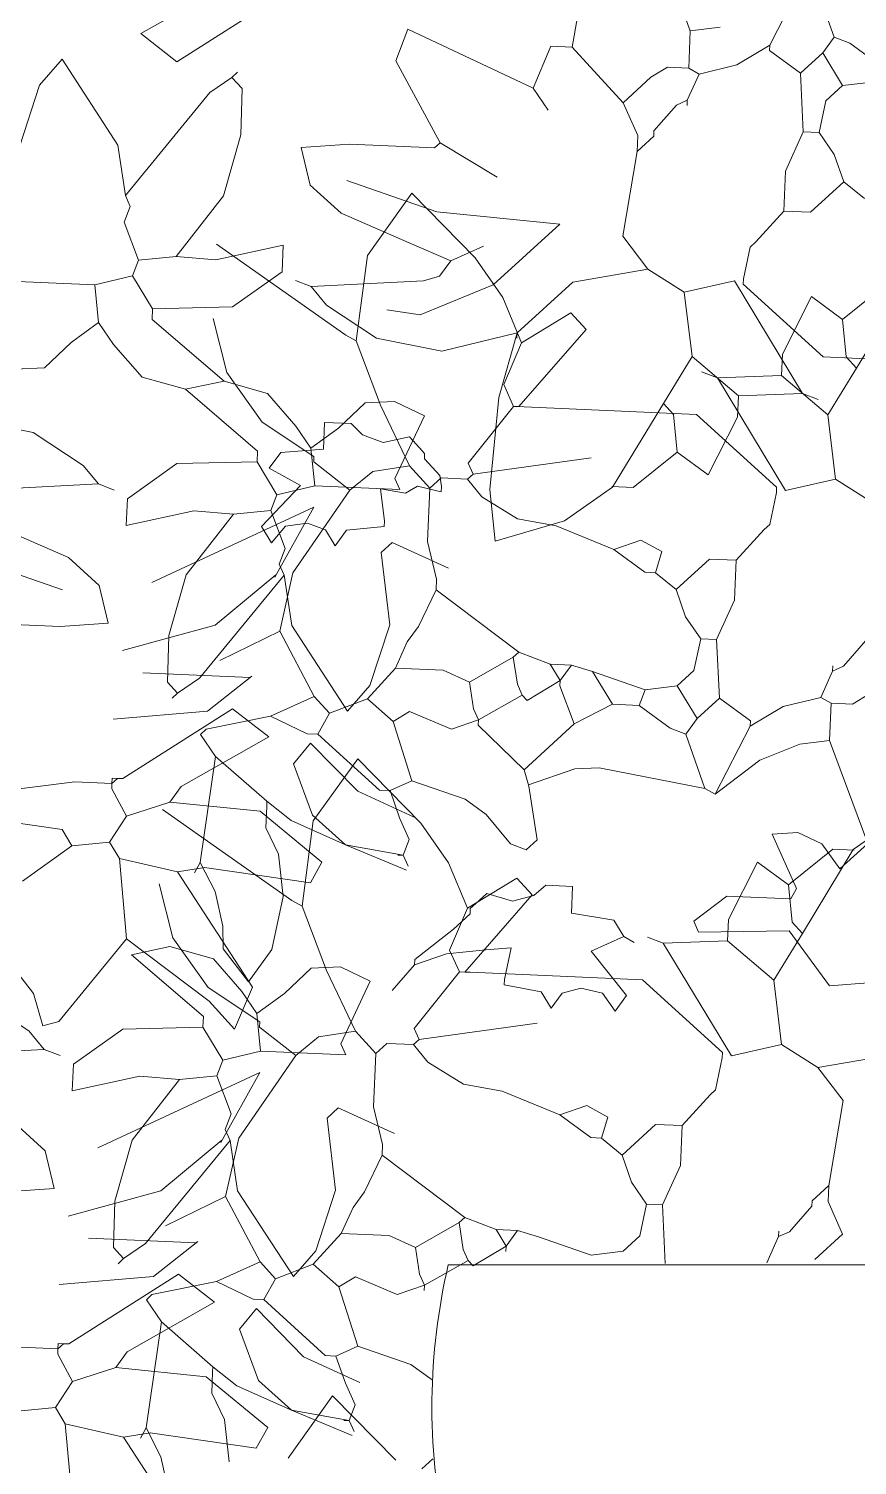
# Model space of a CAD drawing. Header units: centimetres. Extents: x 5667 to 17750, y 274 to 6203.
# Drawn here: x 10776.7 to 10826.3, y 5713.8 to 5799.7 of the extents above; entities that cross this region are included whole.
import ezdxf

# ---------------------------------------------------------------- set-up
doc = ezdxf.new("R2010")
doc.units = ezdxf.units.CM
doc.header["$MEASUREMENT"] = 0
doc.layers.add('A-FURN', color=8, linetype='Continuous', lineweight=9)
doc.layers.add('G-HEDGE', color=104, linetype='Continuous', lineweight=9)

msp = doc.modelspace()

# ---------------------------------------------------------------- linework, layer by layer
at = {"layer": 'A-FURN'}
msp.add_lwpolyline([(10801.856, 5725.735), (10846.866, 5725.735, -0.092959), (10846.866, 5709.396, -0.002126), (10801.664, 5709.588, -0.109257), (10801.856, 5725.735, -0.276267)], format="xyb", dxfattribs=at)
at = {"layer": 'G-HEDGE'}
for p, q in [((10816.343, 5799.533), (10814.058, 5805.698)), ((10821.095, 5798.688), (10823.187, 5802.747)), ((10783.457, 5799.371), (10788.694, 5802.335)), ((10785.618, 5797.681), (10792.184, 5801.863)), ((10824.946, 5799.158), (10823.809, 5802.4)), ((10809.599, 5800.383), (10809.278, 5798.565)), ((10785.618, 5797.681), (10783.457, 5799.371)), ((10799.429, 5799.632), (10798.708, 5797.748)), ((10806.937, 5796.113), (10799.429, 5799.632)), ((10816.246, 5797.304), (10816.343, 5799.533)), ((10818.132, 5799.766), (10816.343, 5799.533)), ((10824.266, 5798.23), (10824.946, 5799.158)), ((10825.888, 5798.798), (10824.946, 5799.158)), ((10806.937, 5796.113), (10808.004, 5798.621)), ((10808.004, 5798.621), (10809.278, 5798.565)), ((10812.325, 5795.239), (10809.278, 5798.565)), ((10819.127, 5797.497), (10821.095, 5798.688)), ((10821.081, 5798.369), (10821.095, 5798.688)), ((10822.937, 5797.012), (10821.081, 5798.369)), ((10827.744, 5797.44), (10825.888, 5798.798)), ((10778.739, 5797.836), (10777.395, 5796.299)), ((10782.078, 5792.712), (10778.74, 5797.837)), ((10801.367, 5792.844), (10798.708, 5797.748)), ((10816.869, 5796.957), (10819.127, 5797.497)), ((10822.937, 5797.012), (10824.266, 5798.23)), ((10825.457, 5796.263), (10824.266, 5798.23)), ((10787.591, 5795.855), (10788.907, 5796.755)), ((10788.907, 5796.755), (10789.239, 5797.059)), ((10789.517, 5796.09), (10788.907, 5796.755)), ((10812.325, 5795.239), (10813.987, 5796.763)), ((10813.987, 5796.763), (10814.971, 5797.359)), ((10814.971, 5797.359), (10816.246, 5797.304)), ((10816.163, 5795.392), (10816.869, 5796.957)), ((10816.869, 5796.957), (10816.246, 5797.304)), ((10823.102, 5793.493), (10822.937, 5797.012)), ((10777.395, 5796.299), (10776.212, 5792.661)), ((10782.534, 5789.691), (10787.591, 5795.855)), ((10789.433, 5793.313), (10789.517, 5796.09)), ((10806.937, 5796.113), (10807.837, 5794.797)), ((10824.46, 5795.349), (10825.457, 5796.263)), ((10825.457, 5796.263), (10827.383, 5796.498)), ((10813.198, 5793.286), (10812.325, 5795.239)), ((10814.168, 5793.564), (10815.511, 5795.1)), ((10815.511, 5795.1), (10816.163, 5795.392)), ((10816.149, 5795.073), (10816.163, 5795.392)), ((10824.058, 5793.451), (10824.46, 5795.349)), ((10788.395, 5789.673), (10789.433, 5793.313)), ((10813.156, 5792.33), (10813.198, 5793.286)), ((10813.156, 5792.33), (10814.154, 5793.244)), ((10814.154, 5793.244), (10814.168, 5793.564)), ((10822.037, 5791.149), (10823.102, 5793.493)), ((10824.058, 5793.451), (10823.102, 5793.493)), ((10824.958, 5792.136), (10824.058, 5793.451)), ((10782.534, 5789.691), (10782.078, 5792.712)), ((10795.938, 5792.762), (10793.056, 5792.569)), ((10793.056, 5792.569), (10793.596, 5790.31)), ((10801.035, 5792.54), (10795.938, 5792.762)), ((10801.367, 5792.844), (10801.035, 5792.54)), ((10801.367, 5792.844), (10804.789, 5790.78)), ((10813.156, 5792.33), (10812.297, 5787.261)), ((10825.526, 5790.514), (10824.958, 5792.136)), ((10795.789, 5790.58), (10801.162, 5788.713)), ((10821.938, 5788.756), (10822.037, 5791.149)), ((10795.438, 5788.634), (10793.596, 5790.31)), ((10797.016, 5786.099), (10799.67, 5789.822)), ((10799.67, 5789.822), (10803.46, 5785.972)), ((10823.531, 5788.686), (10825.526, 5790.514)), ((10826.759, 5789.503), (10825.526, 5790.514)), ((10782.465, 5788.097), (10782.825, 5789.039)), ((10782.825, 5789.039), (10782.534, 5789.691)), ((10785.568, 5786.047), (10788.395, 5789.673)), ((10783.323, 5785.826), (10782.465, 5788.097)), ((10799.511, 5786.86), (10795.438, 5788.634)), ((10801.162, 5788.713), (10808.533, 5787.984)), ((10820.261, 5786.913), (10821.938, 5788.756)), ((10821.938, 5788.756), (10823.531, 5788.686)), ((10808.533, 5787.984), (10804.543, 5784.348)), ((10813.807, 5785.28), (10812.297, 5787.261)), ((10787.935, 5785.854), (10791.981, 5786.725)), ((10787.987, 5786.79), (10795.729, 5781.346)), ((10791.912, 5785.132), (10791.981, 5786.725)), ((10802.017, 5785.794), (10799.511, 5786.86)), ((10802.017, 5785.794), (10803.971, 5786.666)), ((10819.528, 5784.711), (10819.929, 5786.609)), ((10819.929, 5786.609), (10820.261, 5786.913)), ((10782.962, 5784.884), (10783.323, 5785.826)), ((10783.323, 5785.826), (10785.567, 5786.047)), ((10785.567, 5786.047), (10787.935, 5785.854)), ((10796.353, 5781), (10797.016, 5786.099)), ((10801.339, 5784.865), (10802.017, 5785.794)), ((10803.46, 5785.972), (10805.115, 5783.596)), ((10780.705, 5784.343), (10775.607, 5784.566)), ((10780.705, 5784.343), (10782.962, 5784.884)), ((10784.154, 5782.917), (10782.962, 5784.884)), ((10788.947, 5783.026), (10791.912, 5785.132)), ((10793.651, 5784.243), (10792.709, 5784.603)), ((10793.651, 5784.243), (10800.369, 5784.589)), ((10800.369, 5784.589), (10801.339, 5784.865)), ((10809.304, 5784.518), (10813.807, 5785.28)), ((10813.807, 5785.28), (10815.981, 5783.908)), ((10815.981, 5783.908), (10818.98, 5784.587)), ((10823.059, 5777.854), (10818.98, 5784.587)), ((10819.528, 5784.711), (10819.514, 5784.392)), ((10780.926, 5782.1), (10780.705, 5784.343)), ((10794.57, 5783.133), (10793.651, 5784.243)), ((10804.543, 5784.348), (10800.18, 5782.565)), ((10805.979, 5781.471), (10809.304, 5784.518)), ((10816.452, 5780.057), (10815.981, 5783.908)), ((10819.514, 5784.392), (10824.303, 5780.034)), ((10825.457, 5782.284), (10828.103, 5784.404)), ((10826.288, 5779.375), (10829.336, 5784.383)), ((10784.126, 5782.279), (10784.154, 5782.917)), ((10784.154, 5782.917), (10788.947, 5783.026)), ((10797.562, 5781.16), (10794.57, 5783.133)), ((10800.18, 5782.565), (10798.179, 5782.857)), ((10805.115, 5783.596), (10806.243, 5780.888)), ((10823.601, 5783.643), (10821.855, 5780.207)), ((10825.457, 5782.284), (10823.601, 5783.643)), ((10779.278, 5780.895), (10780.926, 5782.1)), ((10780.926, 5782.1), (10781.826, 5780.784)), ((10788.433, 5778.581), (10784.126, 5782.279)), ((10787.792, 5782.331), (10788.609, 5779.103)), ((10806.243, 5780.888), (10809.194, 5782.675)), ((10809.194, 5782.675), (10810.108, 5781.677)), ((10825.457, 5782.284), (10825.678, 5780.041)), ((10795.729, 5781.346), (10796.353, 5781)), ((10801.463, 5780.391), (10797.562, 5781.16)), ((10801.463, 5780.391), (10805.979, 5781.471)), ((10804.883, 5777.616), (10805.979, 5781.471)), ((10805.979, 5781.471), (10805.965, 5781.152)), ((10810.108, 5781.677), (10806.077, 5777.065)), ((10777.686, 5779.39), (10779.278, 5780.895)), ((10781.826, 5780.784), (10783.525, 5778.829)), ((10797.799, 5777.158), (10796.353, 5781)), ((10806.243, 5780.888), (10805.176, 5778.38)), ((10814.733, 5777.259), (10816.452, 5780.057)), ((10819.222, 5777.701), (10816.452, 5780.057)), ((10821.855, 5780.207), (10821.799, 5778.933)), ((10824.303, 5780.034), (10834.626, 5779.584)), ((10825.678, 5780.041), (10826.288, 5779.375)), ((10775.923, 5779.313), (10777.686, 5779.39)), ((10783.525, 5778.829), (10786.131, 5778.101)), ((10788.433, 5778.581), (10786.131, 5778.101)), ((10786.131, 5778.101), (10788.433, 5778.581)), ((10791.04, 5777.853), (10788.433, 5778.581)), ((10788.609, 5779.103), (10790.714, 5776.138)), ((10817.962, 5778.781), (10817.02, 5779.142)), ((10821.799, 5778.933), (10817.962, 5778.781)), ((10817.962, 5778.781), (10822.041, 5772.047)), ((10821.799, 5778.933), (10824.569, 5776.577)), ((10826.288, 5779.375), (10824.569, 5776.577)), ((10786.131, 5778.101), (10790.439, 5774.402)), ((10792.739, 5775.897), (10791.04, 5777.853)), ((10805.176, 5778.38), (10805.758, 5777.079)), ((10819.166, 5776.427), (10819.222, 5777.701)), ((10819.222, 5777.701), (10823.059, 5777.854)), ((10823.059, 5777.854), (10824.001, 5777.493)), ((10796.879, 5777.291), (10795.287, 5775.786)), ((10798.641, 5777.368), (10796.879, 5777.291)), ((10799.537, 5773.519), (10797.799, 5777.158)), ((10800.427, 5776.52), (10798.641, 5777.368)), ((10805.758, 5777.079), (10803.056, 5773.685)), ((10804.35, 5772.111), (10804.883, 5777.616)), ((10805.758, 5777.079), (10806.077, 5777.065)), ((10806.077, 5777.065), (10806.395, 5777.051)), ((10816.718, 5776.601), (10806.395, 5777.051)), ((10814.733, 5777.259), (10811.685, 5772.252)), ((10815.343, 5776.594), (10814.733, 5777.259)), ((10773.102, 5776.29), (10777.003, 5775.521)), ((10790.714, 5776.138), (10793.816, 5774.088)), ((10794.457, 5776.117), (10794.388, 5774.524)), ((10796.051, 5776.048), (10794.457, 5776.117)), ((10796.723, 5775.375), (10796.051, 5776.048)), ((10800.427, 5776.52), (10798.667, 5772.766)), ((10815.564, 5774.35), (10815.343, 5776.594)), ((10821.507, 5772.242), (10816.718, 5776.601)), ((10817.42, 5772.992), (10819.166, 5776.427)), ((10824.569, 5776.577), (10825.04, 5772.726)), ((10777.003, 5775.521), (10779.995, 5773.548)), ((10793.639, 5774.581), (10792.739, 5775.897)), ((10795.287, 5775.786), (10793.639, 5774.581)), ((10797.957, 5774.921), (10796.723, 5775.375)), ((10799.528, 5775.258), (10797.957, 5774.921)), ((10800.137, 5774.592), (10799.528, 5775.258)), ((10790.439, 5774.402), (10790.411, 5773.765)), ((10791.826, 5774.317), (10791.146, 5773.389)), ((10794.388, 5774.524), (10791.826, 5774.317)), ((10793.639, 5774.581), (10793.86, 5772.338)), ((10800.137, 5774.592), (10800.442, 5774.26)), ((10800.442, 5774.26), (10800.428, 5773.942)), ((10815.564, 5774.35), (10812.918, 5772.23)), ((10815.564, 5774.35), (10817.42, 5772.992)), ((10779.995, 5773.548), (10780.914, 5772.438)), ((10785.618, 5773.655), (10782.653, 5771.549)), ((10790.411, 5773.765), (10785.618, 5773.655)), ((10790.411, 5773.765), (10791.602, 5771.797)), ((10791.146, 5773.389), (10793.016, 5772.35)), ((10793.816, 5774.088), (10793.803, 5773.769)), ((10793.803, 5773.769), (10795.964, 5772.079)), ((10797.332, 5773.186), (10799.537, 5773.519)), ((10799.537, 5773.519), (10800.757, 5772.19)), ((10800.428, 5773.942), (10801.342, 5772.944)), ((10803.056, 5773.685), (10803.347, 5773.034)), ((10803.347, 5773.034), (10810.412, 5774.003)), ((10795.964, 5772.079), (10797.332, 5773.186)), ((10798.667, 5772.766), (10798.958, 5772.115)), ((10801.421, 5772.798), (10800.757, 5772.19)), ((10801.342, 5772.944), (10801.449, 5772.282)), ((10803.015, 5772.729), (10801.421, 5772.798)), ((10803.347, 5773.034), (10803.015, 5772.729)), ((10803.862, 5771.673), (10803.015, 5772.729)), ((10825.04, 5772.726), (10822.041, 5772.047)), ((10827.215, 5771.355), (10825.04, 5772.726)), ((10780.914, 5772.438), (10774.195, 5772.092)), ((10780.914, 5772.438), (10781.856, 5772.078)), ((10793.016, 5772.35), (10790.675, 5769.898)), ((10791.602, 5771.797), (10791.242, 5770.855)), ((10793.86, 5772.338), (10791.602, 5771.797)), ((10795.964, 5772.079), (10792.555, 5767.12)), ((10793.86, 5772.338), (10798.958, 5772.115)), ((10797.795, 5772.141), (10798.03, 5770.216)), ((10799.297, 5771.892), (10797.795, 5772.141)), ((10800.008, 5772.305), (10799.297, 5771.892)), ((10801.435, 5771.963), (10800.008, 5772.305)), ((10800.757, 5772.19), (10800.618, 5769.003)), ((10801.449, 5772.282), (10801.435, 5771.963)), ((10806.004, 5770.351), (10803.862, 5771.673)), ((10804.655, 5769.026), (10804.35, 5772.111)), ((10811.685, 5772.252), (10808.812, 5770.227)), ((10812.918, 5772.23), (10811.644, 5772.286)), ((10821.494, 5771.923), (10821.092, 5770.025)), ((10821.494, 5771.923), (10821.507, 5772.242)), ((10782.653, 5771.549), (10782.584, 5769.956)), ((10786.63, 5770.827), (10782.584, 5769.956)), ((10784.122, 5766.545), (10793.81, 5771.058)), ((10788.997, 5770.634), (10786.63, 5770.827)), ((10791.242, 5770.855), (10788.998, 5770.634)), ((10791.242, 5770.855), (10792.1, 5768.584)), ((10791.477, 5766.863), (10793.81, 5771.058)), ((10788.997, 5770.634), (10786.17, 5767.008)), ((10793.438, 5770.091), (10792.122, 5769.92)), ((10794.512, 5769.702), (10793.438, 5770.091)), ((10798.03, 5770.216), (10798.017, 5769.897)), ((10808.812, 5770.227), (10804.655, 5769.026)), ((10808.32, 5769.944), (10806.004, 5770.351)), ((10821.092, 5770.025), (10820.76, 5769.721)), ((10775.054, 5769.821), (10779.127, 5768.047)), ((10790.675, 5769.898), (10791.27, 5768.914)), ((10792.122, 5769.92), (10791.27, 5768.914)), ((10795.093, 5768.748), (10794.512, 5769.702)), ((10795.773, 5769.676), (10795.093, 5768.748)), ((10798.017, 5769.897), (10795.773, 5769.676)), ((10808.32, 5769.944), (10811.769, 5768.517)), ((10820.76, 5769.721), (10819.083, 5767.879)), ((10792.1, 5768.584), (10791.74, 5767.642)), ((10798.5, 5768.943), (10797.835, 5768.334)), ((10798.353, 5764.02), (10797.835, 5768.334)), ((10798.5, 5768.943), (10801.871, 5767.399)), ((10800.618, 5769.003), (10801.157, 5766.745)), ((10811.769, 5768.517), (10813.39, 5769.085)), ((10811.769, 5768.517), (10813.625, 5767.159)), ((10813.39, 5769.085), (10814.636, 5768.392)), ((10814.636, 5768.392), (10814.262, 5767.131)), ((10778.776, 5766.101), (10773.403, 5767.968)), ((10779.127, 5768.047), (10780.969, 5766.371)), ((10791.74, 5767.642), (10792.031, 5766.99)), ((10817.49, 5767.948), (10815.495, 5766.12)), ((10819.083, 5767.879), (10817.49, 5767.948)), ((10819.083, 5767.879), (10818.984, 5765.485)), ((10786.17, 5767.008), (10785.132, 5763.368)), ((10792.031, 5766.99), (10786.974, 5760.826)), ((10791.539, 5767.015), (10787.899, 5763.988)), ((10792.555, 5767.12), (10791.766, 5763.643)), ((10792.031, 5766.99), (10792.487, 5763.969)), ((10801.157, 5766.745), (10801.13, 5766.108)), ((10813.625, 5767.159), (10814.262, 5767.131)), ((10814.262, 5767.131), (10815.495, 5766.12)), ((10781.509, 5764.112), (10780.969, 5766.371)), ((10801.13, 5766.108), (10800.077, 5763.919)), ((10801.13, 5766.108), (10806.075, 5762.381)), ((10815.495, 5766.12), (10816.063, 5764.499)), ((10818.984, 5765.485), (10817.919, 5763.141)), ((10773.53, 5764.141), (10778.627, 5763.919)), ((10778.627, 5763.919), (10781.509, 5764.112)), ((10787.899, 5763.988), (10782.348, 5762.473)), ((10792.487, 5763.969), (10795.825, 5758.845)), ((10797.169, 5760.382), (10798.353, 5764.02)), ((10816.063, 5764.499), (10816.963, 5763.183)), ((10785.132, 5763.368), (10785.048, 5760.591)), ((10791.766, 5763.643), (10788.177, 5761.884)), ((10791.766, 5763.643), (10793.829, 5759.722)), ((10800.077, 5763.919), (10799.398, 5762.991)), ((10816.963, 5763.183), (10816.561, 5761.285)), ((10816.963, 5763.183), (10817.919, 5763.141)), ((10817.919, 5763.141), (10818.084, 5759.623)), ((10799.398, 5762.991), (10798.691, 5761.426)), ((10806.075, 5762.381), (10805.742, 5762.076)), ((10806.075, 5762.381), (10807.959, 5761.66)), ((10826.853, 5763.071), (10825.51, 5761.534)), ((10798.691, 5761.426), (10797.015, 5759.584)), ((10798.691, 5761.426), (10801.559, 5761.301)), ((10805.742, 5762.076), (10803.124, 5760.595)), ((10805.742, 5762.076), (10805.992, 5760.47)), ((10807.959, 5761.66), (10808.554, 5760.677)), ((10807.959, 5761.66), (10809.233, 5761.605)), ((10809.233, 5761.605), (10808.554, 5760.677)), ((10809.233, 5761.605), (10810.493, 5761.231)), ((10824.872, 5761.562), (10824.858, 5761.242)), ((10825.51, 5761.534), (10824.858, 5761.242)), ((10790, 5760.862), (10783.566, 5761.142)), ((10785.048, 5760.591), (10785.658, 5759.926)), ((10786.974, 5760.826), (10785.658, 5759.926)), ((10787.442, 5758.862), (10790.106, 5760.952)), ((10801.559, 5761.301), (10803.124, 5760.595)), ((10803.124, 5760.595), (10803.373, 5758.987)), ((10808.554, 5760.677), (10806.587, 5759.486)), ((10808.554, 5760.677), (10808.54, 5760.359)), ((10810.493, 5761.231), (10813.638, 5760.136)), ((10810.493, 5761.231), (10811.685, 5759.264)), ((10816.561, 5761.285), (10815.564, 5760.371)), ((10824.858, 5761.242), (10824.152, 5759.678)), ((10785.658, 5759.926), (10785.326, 5759.622)), ((10793.829, 5759.722), (10791.224, 5758.559)), ((10793.829, 5759.722), (10794.743, 5758.725)), ((10795.826, 5758.845), (10797.169, 5760.382)), ((10806.282, 5759.818), (10803.664, 5758.336)), ((10805.992, 5760.47), (10806.282, 5759.818)), ((10806.587, 5759.486), (10806.282, 5759.818)), ((10808.54, 5760.359), (10809.399, 5758.086)), ((10813.638, 5760.136), (10813.277, 5759.194)), ((10815.564, 5760.371), (10813.638, 5760.136)), ((10815.564, 5760.371), (10816.755, 5758.404)), ((10824.152, 5759.678), (10821.894, 5759.138)), ((10824.152, 5759.678), (10824.775, 5759.331)), ((10827.034, 5759.871), (10826.05, 5759.275)), ((10781.807, 5758.373), (10787.442, 5758.862)), ((10788.947, 5759), (10782.381, 5754.818)), ((10788.947, 5759), (10791.108, 5757.31)), ((10797.015, 5759.584), (10794.743, 5758.725)), ((10797.015, 5759.584), (10798.552, 5758.24)), ((10799.536, 5758.836), (10798.552, 5758.24)), ((10802.044, 5757.769), (10799.536, 5758.836)), ((10803.373, 5758.987), (10803.664, 5758.336)), ((10811.685, 5759.264), (10809.399, 5758.086)), ((10811.685, 5759.264), (10813.277, 5759.194)), ((10813.277, 5759.194), (10815.133, 5757.836)), ((10818.084, 5759.623), (10816.755, 5758.404)), ((10818.084, 5759.623), (10819.94, 5758.265)), ((10821.894, 5759.138), (10819.927, 5757.947)), ((10824.775, 5759.331), (10824.678, 5757.101)), ((10826.05, 5759.275), (10824.775, 5759.331)), ((10791.224, 5758.559), (10787.359, 5757.77)), ((10791.224, 5758.559), (10793.413, 5757.506)), ((10794.743, 5758.725), (10794.05, 5757.479)), ((10798.552, 5758.24), (10799.674, 5754.679)), ((10803.664, 5758.336), (10802.044, 5757.769)), ((10803.664, 5758.336), (10803.65, 5758.018)), ((10803.65, 5758.018), (10806.406, 5755.344)), ((10809.399, 5758.086), (10806.406, 5755.344)), ((10816.755, 5758.404), (10816.075, 5757.476)), ((10819.927, 5757.947), (10817.834, 5753.888)), ((10819.94, 5758.265), (10819.927, 5757.947)), ((10791.108, 5757.31), (10785.871, 5754.346)), ((10787.359, 5757.77), (10787.027, 5757.466)), ((10787.027, 5757.466), (10787.927, 5756.149)), ((10793.413, 5757.506), (10794.05, 5757.479)), ((10794.05, 5757.479), (10797.734, 5754.126)), ((10815.133, 5757.836), (10816.075, 5757.476)), ((10816.075, 5757.476), (10817.212, 5754.235)), ((10822.889, 5756.869), (10824.678, 5757.101)), ((10824.678, 5757.101), (10826.963, 5750.937)), ((10793.614, 5756.935), (10792.602, 5755.703)), ((10796.434, 5754.06), (10793.614, 5756.935)), ((10820.502, 5755.929), (10822.889, 5756.869)), ((10787.927, 5756.149), (10787.012, 5749.806)), ((10787.927, 5756.149), (10791.002, 5753.462)), ((10792.602, 5755.703), (10793.734, 5752.642)), ((10793.779, 5752.286), (10796.433, 5756.01)), ((10796.433, 5756.01), (10800.223, 5752.159)), ((10806.406, 5755.344), (10806.684, 5754.374)), ((10809.431, 5755.41), (10806.662, 5754.445)), ((10810.881, 5755.468), (10809.431, 5755.41)), ((10817.212, 5754.235), (10810.881, 5755.468)), ((10817.834, 5753.888), (10820.502, 5755.929)), ((10774.452, 5753.98), (10779.499, 5754.624)), ((10781.729, 5754.526), (10779.499, 5754.624)), ((10781.729, 5754.526), (10781.716, 5754.208)), ((10781.743, 5754.846), (10781.729, 5754.526)), ((10782.062, 5754.832), (10781.729, 5754.526)), ((10781.743, 5754.846), (10782.062, 5754.832)), ((10782.062, 5754.832), (10782.381, 5754.818)), ((10799.674, 5754.679), (10798.372, 5754.098)), ((10802.862, 5753.582), (10799.674, 5754.679)), ((10781.716, 5754.208), (10782.602, 5752.573)), ((10785.871, 5754.346), (10785.193, 5753.418)), ((10799.806, 5752.515), (10796.434, 5754.06)), ((10797.734, 5754.126), (10798.372, 5754.098)), ((10798.372, 5754.098), (10798.94, 5752.477)), ((10806.684, 5754.374), (10807.181, 5751.16)), ((10817.212, 5754.235), (10817.834, 5753.888)), ((10785.193, 5753.418), (10782.602, 5752.573)), ((10784.75, 5752.978), (10792.492, 5747.533)), ((10785.193, 5753.418), (10790.595, 5752.863)), ((10790.595, 5752.863), (10794.293, 5749.829)), ((10790.932, 5751.869), (10790.988, 5753.143)), ((10791.002, 5753.462), (10790.988, 5753.143)), ((10791.002, 5753.462), (10792.446, 5752.323)), ((10804.131, 5752.67), (10802.862, 5753.582)), ((10775.565, 5752.242), (10778.737, 5751.784)), ((10782.602, 5752.573), (10781.577, 5751.022)), ((10792.446, 5752.323), (10795.709, 5750.866)), ((10793.116, 5747.187), (10793.779, 5752.286)), ((10793.734, 5752.642), (10795.709, 5750.866)), ((10798.94, 5752.477), (10799.521, 5751.175)), ((10800.223, 5752.159), (10801.878, 5749.783)), ((10805.575, 5750.911), (10804.131, 5752.67)), ((10826.099, 5750.57), (10828.972, 5752.595)), ((10778.737, 5751.784), (10779.333, 5750.8)), ((10791.703, 5750.298), (10790.932, 5751.869)), ((10799.521, 5751.175), (10799.161, 5750.233)), ((10807.181, 5751.16), (10806.517, 5750.551)), ((10822.776, 5751.591), (10821.242, 5751.505)), ((10821.242, 5751.505), (10822.696, 5748.25)), ((10824.212, 5750.914), (10822.776, 5751.591)), ((10779.333, 5750.8), (10776.368, 5748.695)), ((10781.577, 5751.022), (10779.333, 5750.8)), ((10781.577, 5751.022), (10782.172, 5750.039)), ((10791.975, 5747.773), (10791.703, 5750.298)), ((10795.709, 5750.866), (10799.348, 5749.343)), ((10795.709, 5750.866), (10799.161, 5750.233)), ((10798.843, 5750.247), (10799.161, 5750.233)), ((10799.161, 5750.233), (10799.451, 5749.582)), ((10806.517, 5750.551), (10805.575, 5750.911)), ((10822.22, 5748.472), (10824.866, 5750.591)), ((10823.051, 5745.562), (10826.099, 5750.57)), ((10825.3, 5749.413), (10824.212, 5750.914)), ((10824.866, 5750.591), (10826.141, 5750.536)), ((10826.963, 5750.937), (10825.3, 5749.413)), ((10782.172, 5750.039), (10785.649, 5749.248)), ((10782.172, 5750.039), (10782.601, 5745.232)), ((10787.256, 5749.497), (10785.649, 5749.248)), ((10787.012, 5749.806), (10786.666, 5749.182)), ((10787.012, 5749.806), (10787.898, 5748.065)), ((10793.601, 5748.583), (10787.256, 5749.497)), ((10794.293, 5749.829), (10793.601, 5748.583)), ((10801.878, 5749.783), (10803.006, 5747.075)), ((10820.364, 5749.83), (10818.618, 5746.394)), ((10822.22, 5748.472), (10820.364, 5749.83)), ((10784.555, 5748.518), (10785.372, 5745.29)), ((10785.649, 5749.248), (10790.136, 5742.349)), ((10803.006, 5747.075), (10805.957, 5748.862)), ((10805.957, 5748.862), (10806.871, 5747.864)), ((10822.22, 5748.472), (10822.441, 5746.228)), ((10787.898, 5748.065), (10788.353, 5745.989)), ((10791.292, 5744.604), (10791.975, 5747.773)), ((10806.871, 5747.864), (10802.84, 5743.252)), ((10803.504, 5747.348), (10804.169, 5747.957)), ((10804.169, 5747.957), (10805.704, 5747.486)), ((10805.704, 5747.486), (10806.974, 5747.83)), ((10806.974, 5747.83), (10807.702, 5748.442)), ((10807.702, 5748.442), (10809.295, 5748.373)), ((10809.295, 5748.373), (10809.225, 5746.779)), ((10818.526, 5747.793), (10816.545, 5746.283)), ((10822.349, 5747.626), (10818.526, 5747.793)), ((10822.696, 5748.25), (10822.349, 5747.626)), ((10792.492, 5747.533), (10793.116, 5747.187)), ((10794.562, 5743.345), (10793.116, 5747.187)), ((10803.006, 5747.075), (10801.939, 5744.568)), ((10803.171, 5747.043), (10803.157, 5746.725)), ((10803.504, 5747.348), (10803.171, 5747.043)), ((10809.225, 5746.779), (10811.76, 5746.35)), ((10788.353, 5745.989), (10788.383, 5744.638)), ((10803.157, 5746.725), (10802.16, 5745.811)), ((10811.76, 5746.35), (10812.356, 5745.366)), ((10816.545, 5746.283), (10816.837, 5745.632)), ((10818.618, 5746.394), (10818.562, 5745.12)), ((10822.441, 5746.228), (10823.051, 5745.562)), ((10782.601, 5745.232), (10778.555, 5740.3)), ((10782.601, 5745.232), (10787.546, 5741.505)), ((10785.372, 5745.29), (10787.477, 5742.325)), ((10802.16, 5745.811), (10799.847, 5743.996)), ((10812.356, 5745.366), (10810.402, 5744.494)), ((10812.979, 5745.019), (10812.356, 5745.366)), ((10814.725, 5744.968), (10813.783, 5745.329)), ((10818.562, 5745.12), (10814.725, 5744.968)), ((10822.266, 5745.714), (10816.837, 5745.632)), ((10818.562, 5745.12), (10821.332, 5742.764)), ((10823.051, 5745.562), (10821.332, 5742.764)), ((10824.676, 5742.418), (10822.266, 5745.714)), ((10785.196, 5744.768), (10782.895, 5744.288)), ((10782.895, 5744.288), (10787.202, 5740.589)), ((10787.803, 5744.04), (10785.196, 5744.768)), ((10789.893, 5742.657), (10788.383, 5744.638)), ((10789.893, 5742.657), (10791.292, 5744.604)), ((10799.833, 5743.677), (10801.75, 5744.345)), ((10801.75, 5744.345), (10804.105, 5744.585)), ((10801.939, 5744.568), (10802.521, 5743.266)), ((10804.105, 5744.585), (10805.623, 5744.702)), ((10805.623, 5744.702), (10805.222, 5742.804)), ((10810.402, 5744.494), (10812.521, 5741.847)), ((10814.725, 5744.968), (10818.804, 5738.234)), ((10775.62, 5743.794), (10777.032, 5741.963)), ((10789.502, 5742.084), (10787.803, 5744.04)), ((10793.642, 5743.478), (10792.05, 5741.973)), ((10795.404, 5743.555), (10793.642, 5743.478)), ((10796.301, 5739.706), (10794.562, 5743.345)), ((10797.19, 5742.707), (10795.404, 5743.555)), ((10799.833, 5743.677), (10798.489, 5742.14)), ((10799.847, 5743.996), (10799.833, 5743.677)), ((10797.19, 5742.707), (10795.43, 5738.953)), ((10802.521, 5743.266), (10799.819, 5739.872)), ((10802.521, 5743.266), (10802.84, 5743.252)), ((10802.84, 5743.252), (10803.158, 5743.238)), ((10813.481, 5742.788), (10803.158, 5743.238)), ((10805.222, 5742.804), (10805.208, 5742.485)), ((10805.208, 5742.485), (10807.424, 5742.07)), ((10818.27, 5738.43), (10813.481, 5742.788)), ((10821.332, 5742.764), (10821.803, 5738.913)), ((10827.239, 5742.625), (10824.676, 5742.418)), ((10773.766, 5741.708), (10776.758, 5739.735)), ((10777.032, 5741.963), (10777.585, 5740.024)), ((10787.477, 5742.325), (10790.579, 5740.275)), ((10790.136, 5742.349), (10789.069, 5739.842)), ((10790.402, 5740.769), (10789.502, 5742.084)), ((10792.05, 5741.973), (10790.402, 5740.769)), ((10807.424, 5742.07), (10808.02, 5741.086)), ((10808.02, 5741.086), (10808.682, 5741.986)), ((10808.682, 5741.986), (10809.785, 5742.28)), ((10809.785, 5742.28), (10811.082, 5741.995)), ((10811.082, 5741.995), (10811.843, 5740.919)), ((10812.521, 5741.847), (10811.843, 5740.919)), ((10787.546, 5741.505), (10789.069, 5739.842)), ((10790.402, 5740.769), (10790.623, 5738.525)), ((10778.555, 5740.3), (10777.585, 5740.024)), ((10787.174, 5739.952), (10782.381, 5739.842)), ((10787.202, 5740.589), (10787.174, 5739.952)), ((10787.174, 5739.952), (10788.366, 5737.984)), ((10790.579, 5740.275), (10790.566, 5739.956)), ((10790.566, 5739.956), (10792.727, 5738.266)), ((10800.11, 5739.221), (10807.175, 5740.19)), ((10776.758, 5739.735), (10777.677, 5738.625)), ((10782.381, 5739.842), (10779.416, 5737.736)), ((10792.727, 5738.266), (10794.095, 5739.373)), ((10794.095, 5739.373), (10796.301, 5739.706)), ((10796.301, 5739.706), (10797.52, 5738.377)), ((10800.11, 5739.221), (10799.778, 5738.916)), ((10799.819, 5739.872), (10800.11, 5739.221)), ((10777.677, 5738.625), (10770.959, 5738.279)), ((10777.677, 5738.625), (10778.619, 5738.265)), ((10790.623, 5738.525), (10788.366, 5737.984)), ((10792.727, 5738.266), (10789.318, 5733.307)), ((10790.623, 5738.525), (10795.721, 5738.303)), ((10795.43, 5738.953), (10795.721, 5738.303)), ((10797.52, 5738.377), (10797.381, 5735.19)), ((10798.184, 5738.985), (10797.52, 5738.377)), ((10799.778, 5738.916), (10798.184, 5738.985)), ((10800.626, 5737.86), (10799.778, 5738.916)), ((10818.257, 5738.11), (10818.27, 5738.43)), ((10821.803, 5738.913), (10818.804, 5738.234)), ((10823.978, 5737.542), (10821.803, 5738.913)), ((10828.48, 5738.303), (10823.978, 5737.542)), ((10779.416, 5737.736), (10779.347, 5736.144)), ((10788.366, 5737.984), (10788.005, 5737.043)), ((10802.767, 5736.538), (10800.626, 5737.86)), ((10818.257, 5738.11), (10817.855, 5736.213)), ((10823.978, 5737.542), (10825.488, 5735.561)), ((10783.393, 5737.015), (10779.347, 5736.144)), ((10780.885, 5732.732), (10790.573, 5737.245)), ((10785.76, 5736.821), (10782.933, 5733.196)), ((10785.761, 5736.822), (10783.393, 5737.015)), ((10788.005, 5737.043), (10785.761, 5736.822)), ((10788.005, 5737.043), (10788.863, 5734.771)), ((10788.24, 5733.05), (10790.573, 5737.245)), ((10805.083, 5736.132), (10802.767, 5736.538)), ((10805.083, 5736.132), (10808.532, 5734.704)), ((10817.523, 5735.908), (10815.846, 5734.066)), ((10817.855, 5736.213), (10817.523, 5735.908)), ((10788.863, 5734.771), (10788.503, 5733.829)), ((10795.263, 5735.13), (10794.598, 5734.521)), ((10795.263, 5735.13), (10798.634, 5733.586)), ((10797.381, 5735.19), (10797.92, 5732.932)), ((10808.532, 5734.704), (10810.153, 5735.272)), ((10810.153, 5735.272), (10811.399, 5734.579)), ((10824.628, 5730.491), (10825.488, 5735.561)), ((10775.89, 5734.234), (10777.732, 5732.558)), ((10795.116, 5730.207), (10794.598, 5734.521)), ((10808.532, 5734.704), (10810.388, 5733.346)), ((10811.399, 5734.579), (10811.025, 5733.319)), ((10814.253, 5734.135), (10812.258, 5732.307)), ((10815.846, 5734.066), (10814.253, 5734.135)), ((10815.846, 5734.066), (10815.747, 5731.672)), ((10782.933, 5733.196), (10781.895, 5729.555)), ((10788.794, 5733.178), (10783.737, 5727.014)), ((10788.303, 5733.202), (10784.662, 5730.175)), ((10788.503, 5733.829), (10788.794, 5733.178)), ((10789.318, 5733.307), (10788.529, 5729.83)), ((10788.794, 5733.177), (10789.25, 5730.156)), ((10810.388, 5733.346), (10811.025, 5733.319)), ((10811.025, 5733.319), (10812.258, 5732.307)), ((10778.272, 5730.299), (10777.732, 5732.558)), ((10797.893, 5732.295), (10796.84, 5730.107)), ((10797.92, 5732.932), (10797.893, 5732.295)), ((10797.893, 5732.295), (10802.838, 5728.568)), ((10812.258, 5732.307), (10812.826, 5730.686)), ((10815.747, 5731.672), (10814.682, 5729.329)), ((10812.826, 5730.686), (10813.726, 5729.37)), ((10824.628, 5730.491), (10823.63, 5729.577)), ((10824.628, 5730.491), (10824.586, 5729.536)), ((10775.39, 5730.106), (10778.272, 5730.299)), ((10784.662, 5730.175), (10779.111, 5728.66)), ((10788.529, 5729.83), (10784.94, 5728.071)), ((10788.529, 5729.83), (10790.592, 5725.91)), ((10789.25, 5730.156), (10792.588, 5725.032)), ((10793.933, 5726.569), (10795.116, 5730.207)), ((10796.84, 5730.107), (10796.161, 5729.178)), ((10823.63, 5729.577), (10823.616, 5729.258)), ((10781.895, 5729.555), (10781.811, 5726.779)), ((10796.161, 5729.178), (10795.454, 5727.613)), ((10813.726, 5729.37), (10813.324, 5727.473)), ((10813.726, 5729.37), (10814.682, 5729.329)), ((10814.682, 5729.329), (10814.847, 5725.81)), ((10823.616, 5729.258), (10822.273, 5727.721)), ((10824.586, 5729.536), (10825.459, 5727.582)), ((10802.505, 5728.263), (10799.887, 5726.782)), ((10802.838, 5728.568), (10802.505, 5728.263)), ((10802.505, 5728.263), (10802.755, 5726.657)), ((10802.838, 5728.568), (10804.722, 5727.848)), ((10786.763, 5727.049), (10780.33, 5727.329)), ((10783.737, 5727.014), (10782.421, 5726.113)), ((10784.205, 5725.049), (10786.869, 5727.139)), ((10795.454, 5727.613), (10793.778, 5725.771)), ((10795.454, 5727.613), (10798.322, 5727.488)), ((10798.322, 5727.488), (10799.887, 5726.782)), ((10804.722, 5727.848), (10805.317, 5726.864)), ((10804.722, 5727.848), (10805.996, 5727.792)), ((10805.996, 5727.792), (10805.317, 5726.864)), ((10805.996, 5727.792), (10807.256, 5727.418)), ((10807.256, 5727.418), (10810.401, 5726.323)), ((10813.324, 5727.473), (10812.327, 5726.558)), ((10821.621, 5727.43), (10820.915, 5725.865)), ((10821.635, 5727.749), (10821.621, 5727.43)), ((10822.273, 5727.721), (10821.621, 5727.43)), ((10825.459, 5727.582), (10823.797, 5726.058)), ((10781.811, 5726.779), (10782.421, 5726.113)), ((10792.589, 5725.032), (10793.933, 5726.569)), ((10799.887, 5726.782), (10800.136, 5725.175)), ((10802.755, 5726.657), (10803.045, 5726.005)), ((10805.317, 5726.864), (10803.35, 5725.673)), ((10805.317, 5726.864), (10805.303, 5726.546)), ((10812.327, 5726.558), (10810.401, 5726.323)), ((10782.421, 5726.113), (10782.089, 5725.809)), ((10790.592, 5725.91), (10787.987, 5724.747)), ((10790.592, 5725.91), (10791.506, 5724.912)), ((10793.778, 5725.771), (10791.506, 5724.912)), ((10793.778, 5725.771), (10795.315, 5724.427)), ((10803.045, 5726.005), (10800.427, 5724.523)), ((10803.35, 5725.673), (10803.045, 5726.005)), ((10778.57, 5724.56), (10784.205, 5725.049)), ((10785.71, 5725.187), (10779.144, 5721.005)), ((10787.987, 5724.747), (10784.122, 5723.958)), ((10785.71, 5725.187), (10787.871, 5723.497)), ((10787.987, 5724.747), (10790.176, 5723.694)), ((10791.506, 5724.912), (10790.813, 5723.666)), ((10796.299, 5725.023), (10795.315, 5724.427)), ((10795.315, 5724.427), (10796.437, 5720.867)), ((10798.807, 5723.956), (10796.299, 5725.023)), ((10800.427, 5724.523), (10798.807, 5723.956)), ((10800.136, 5725.175), (10800.427, 5724.523)), ((10800.427, 5724.523), (10800.413, 5724.205)), ((10784.122, 5723.958), (10783.79, 5723.653)), ((10783.79, 5723.653), (10784.69, 5722.336)), ((10790.176, 5723.694), (10790.813, 5723.666)), ((10790.813, 5723.666), (10794.497, 5720.313)), ((10787.871, 5723.497), (10782.634, 5720.533)), ((10790.377, 5723.122), (10789.365, 5721.89)), ((10793.198, 5720.247), (10790.377, 5723.122)), ((10784.69, 5722.336), (10783.775, 5715.993)), ((10784.69, 5722.336), (10787.765, 5719.649)), ((10789.365, 5721.89), (10790.497, 5718.829)), ((10778.506, 5721.033), (10778.492, 5720.713)), ((10778.825, 5721.019), (10778.492, 5720.713)), ((10778.506, 5721.033), (10778.825, 5721.019)), ((10778.825, 5721.019), (10779.144, 5721.005)), ((10778.492, 5720.713), (10776.263, 5720.811)), ((10778.492, 5720.713), (10778.479, 5720.395)), ((10778.479, 5720.395), (10779.365, 5718.76)), ((10782.634, 5720.533), (10781.956, 5719.605)), ((10796.569, 5718.703), (10793.198, 5720.247)), ((10794.497, 5720.313), (10795.135, 5720.286)), ((10796.437, 5720.867), (10795.135, 5720.286)), ((10795.135, 5720.286), (10795.703, 5718.664)), ((10799.625, 5719.769), (10796.437, 5720.867)), ((10781.956, 5719.605), (10779.365, 5718.76)), ((10781.956, 5719.605), (10787.358, 5719.05)), ((10787.695, 5718.056), (10787.751, 5719.33)), ((10787.765, 5719.649), (10787.751, 5719.33)), ((10787.765, 5719.649), (10789.209, 5718.51)), ((10800.894, 5718.857), (10799.625, 5719.769)), ((10779.365, 5718.76), (10778.34, 5717.209)), ((10787.358, 5719.05), (10791.056, 5716.016)), ((10789.209, 5718.51), (10792.472, 5717.054)), ((10790.497, 5718.829), (10792.472, 5717.054)), ((10795.703, 5718.664), (10796.284, 5717.363)), ((10788.466, 5716.486), (10787.695, 5718.056)), ((10792.277, 5714.181), (10794.931, 5717.905)), ((10794.931, 5717.905), (10798.721, 5714.054)), ((10778.34, 5717.209), (10776.096, 5716.987)), ((10778.34, 5717.209), (10778.936, 5716.226)), ((10792.472, 5717.054), (10796.111, 5715.53)), ((10792.472, 5717.054), (10795.924, 5716.421)), ((10796.284, 5717.363), (10795.924, 5716.421)), ((10778.936, 5716.226), (10782.412, 5715.436)), ((10778.936, 5716.226), (10779.364, 5711.419)), ((10783.775, 5715.993), (10783.429, 5715.369)), ((10783.775, 5715.993), (10784.661, 5714.252)), ((10788.738, 5713.96), (10788.466, 5716.486)), ((10791.056, 5716.016), (10790.364, 5714.77)), ((10795.606, 5716.434), (10795.924, 5716.421)), ((10795.924, 5716.421), (10796.215, 5715.769)), ((10784.019, 5715.684), (10782.412, 5715.436)), ((10782.412, 5715.436), (10786.899, 5708.536)), ((10790.364, 5714.77), (10784.019, 5715.684)), ((10784.661, 5714.252), (10785.116, 5712.176)), ((10800.267, 5713.535), (10800.932, 5714.145))]:
    msp.add_line(p, q, dxfattribs=at)
for centre, start, end in [((10824.303, 5780.034), 227.3475, 267.15048), ((10816.718, 5776.601), 47.3475, 87.15048), ((10813.481, 5742.788), 47.3475, 87.15048)]:
    msp.add_arc(centre, 0.0000399, start, end, dxfattribs=at)

doc.saveas('drawing.dxf')
